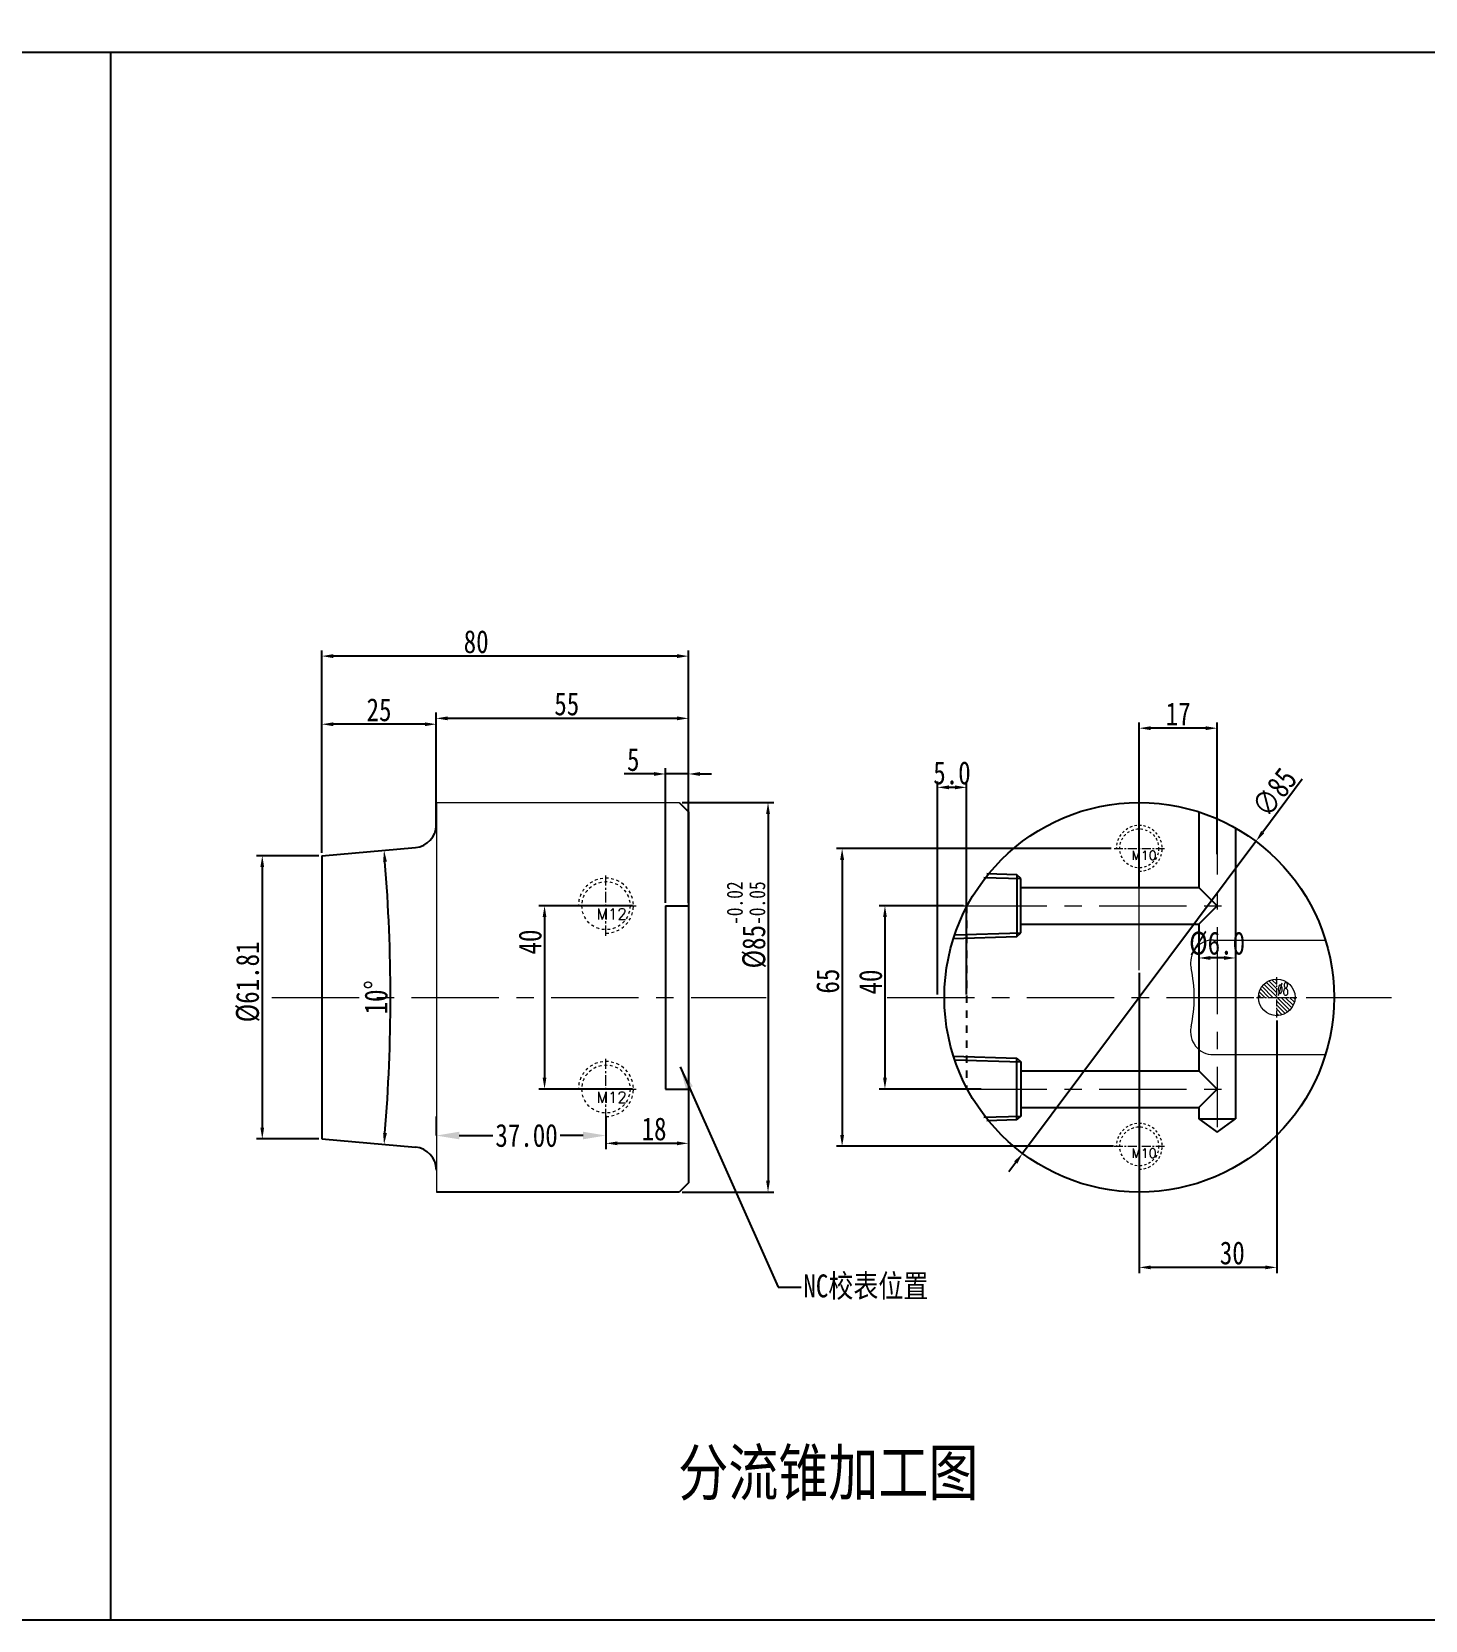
# Model space of a CAD drawing. Header units: millimetres. Extents: x 4 to 4769, y -754 to 1427.
# Drawn here: x 984.8 to 1288.8, y 661.6 to 1008.2 of the extents above; entities that cross this region are included whole.
import ezdxf

# ---------------------------------------------------------------- set-up
doc = ezdxf.new("R2010")
doc.units = ezdxf.units.MM
doc.header["$LTSCALE"] = 16.335
doc.header["$PDMODE"] = 3
doc.header["$PDSIZE"] = 0.3125
doc.linetypes.add('CENTER', pattern=[0.6, 0.375, -0.075, 0.075, -0.075])
doc.linetypes.add('HIDDEN', pattern=[0.2, 0.1, -0.1])
doc.layers.get('0').update_dxf_attribs({"linetype": 'CONTINUOUS'})
doc.layers.get('Defpoints').update_dxf_attribs({"linetype": 'CONTINUOUS'})
doc.layers.add('DEFAULT_2', color=8, linetype='HIDDEN')
for name, color, linetype, lineweight in [('dim', 82, 'CONTINUOUS', 9), ('epin', 13, 'CONTINUOUS', 9), ('moldbase', 7, 'CONTINUOUS', 20), ('screw', 33, 'CONTINUOUS', 13)]:
    doc.layers.add(name, color=color, linetype=linetype, lineweight=lineweight)
doc.styles.get("Standard").update_dxf_attribs({"font": 'txt', "width": 0.8})
doc.styles.add('TXT', font='txt.shx', dxfattribs={"bigfont": 'gbcbig.shx'})
doc.styles.add('TXT05', font='txt.shx', dxfattribs={"width": 0.5, "bigfont": 'gbcbig.shx'})
doc.dimstyles.new('ISO-25', dxfattribs={"dimtxt": 2.5, "dimasz": 2.5, "dimexe": 1.25, "dimexo": 0.625, "dimtad": 1, "dimdsep": 46, "dimtxsty": 'Standard', "dimcen": 2.5, "dimadec": 0, "dimazin": 0, "dimtfac": 1, "dimtmove": 0, "dimatfit": 3, "dimfxl": 0, "dimarcsym": 0})
doc.dimstyles.get("Standard").update_dxf_attribs({"dimtxt": 0.15625, "dimasz": 0.1875, "dimexe": 0.125, "dimexo": 0.0625, "dimtad": 0, "dimtih": 1, "dimtoh": 1, "dimdsep": 46, "dimtxsty": 'Standard', "dimcen": 0.09, "dimadec": 0, "dimazin": 0, "dimtp": 0.01, "dimtm": 0.01, "dimtfac": 1, "dimtofl": 0, "dimtmove": 0, "dimatfit": 3, "dimfxl": 0, "dimtolj": 1, "dimarcsym": 0})

# ---------------------------------------------------------------- blocks, each defined once
blk = doc.blocks.new('screw_m10_g')
at = {"layer": 'screw', "color": 1, "linetype": 'CENTER', "ltscale": 0.310989}
for p, q in [((0, -5.5), (0, 5.5)), ((-5.5, 0), (5.5, 0))]:
    blk.add_line(p, q, dxfattribs=at)
at = {"layer": 'screw', "linetype": 'HIDDEN', "ltscale": 0.310989}
blk.add_circle((0, 0), 4.25, dxfattribs=at)
at = {"layer": 'screw', "color": 92, "linetype": 'HIDDEN', "ltscale": 0.310989}
blk.add_arc((0, 0), 5, 270, 180, dxfattribs=at)
at = {"layer": 'screw', "color": 6, "style": 'TXT'}
blk.add_text('M10', height=2, dxfattribs=at).set_placement((-1.7, -2.5))
blk = doc.blocks.new('screw_m12_g')
at = {"layer": 'screw', "color": 1, "linetype": 'CENTER', "ltscale": 0.373186}
for p, q in [((0, -6.6), (0, 6.6)), ((-6.6, 0), (6.6, 0))]:
    blk.add_line(p, q, dxfattribs=at)
at = {"layer": 'screw', "color": 33, "linetype": 'HIDDEN', "ltscale": 0.373186}
blk.add_circle((0, 0), 5.25, dxfattribs=at)
at = {"layer": 'screw', "color": 92, "linetype": 'HIDDEN', "ltscale": 0.373186}
blk.add_arc((0, 0), 6, 270, 180, dxfattribs=at)
at = {"layer": 'screw', "color": 6, "style": 'TXT'}
blk.add_text('M12', height=2.4, dxfattribs=at).set_placement((-2.04, -3))
blk = doc.blocks.new('*D31')
at = {"color": 0, "lineweight": -2, "transparency": 16777216}
for p, q in [((1128.05, 774.35), (1128.05, 764.42)), ((1110.05, 771.65), (1110.05, 764.42)), ((1112.55, 765.67), (1125.55, 765.67))]:
    blk.add_line(p, q, dxfattribs=at)
at = {"color": 0, "transparency": 16777216}
for points in [[(1112.55, 766.08), (1112.55, 765.25), (1110.05, 765.67)], [(1125.55, 766.08), (1125.55, 765.25), (1128.05, 765.67)]]:
    blk.add_solid(points, dxfattribs=at)
at = {"layer": 'Defpoints', "color": 0, "transparency": 16777216}
for p in [(1128.05, 774.97), (1110.05, 772.27), (1128.05, 765.67)]:
    blk.add_point(p, dxfattribs=at)
at = {"color": 0, "lineweight": 0, "transparency": 16777216, "insert": (1120.55, 768.79), "char_height": 5, "attachment_point": 5}
blk.add_mtext('18', dxfattribs=at)
blk = doc.blocks.new('*D32')
at = {"color": 0, "lineweight": -2, "transparency": 16777216}
for p, q in [((1115.83, 817.52), (1095.41, 817.52)), ((1096.66, 815.02), (1096.66, 780.02)), ((1115.83, 777.52), (1095.41, 777.52))]:
    blk.add_line(p, q, dxfattribs=at)
at = {"color": 0, "transparency": 16777216}
for points in [[(1096.24, 815.02), (1097.07, 815.02), (1096.66, 817.52)], [(1096.24, 780.02), (1097.07, 780.02), (1096.66, 777.52)]]:
    blk.add_solid(points, dxfattribs=at)
at = {"layer": 'Defpoints', "color": 0, "transparency": 16777216}
for p in [(1116.45, 817.52), (1096.66, 777.52), (1116.45, 777.52)]:
    blk.add_point(p, dxfattribs=at)
at = {"color": 0, "lineweight": 0, "transparency": 16777216, "insert": (1093.53, 809.59), "char_height": 5, "attachment_point": 5, "rotation": 90}
blk.add_mtext('40', dxfattribs=at)
blk = doc.blocks.new('*D68')
at = {"color": 0, "lineweight": -2, "transparency": 16777216}
for p, q in [((1226.39, 821.72), (1226.39, 857.49)), ((1240.89, 856.24), (1228.89, 856.24)), ((1243.39, 828.78), (1243.39, 857.49))]:
    blk.add_line(p, q, dxfattribs=at)
at = {"color": 0, "transparency": 16777216}
for points in [[(1228.89, 856.66), (1228.89, 855.83), (1226.39, 856.24)], [(1240.89, 856.66), (1240.89, 855.83), (1243.39, 856.24)]]:
    blk.add_solid(points, dxfattribs=at)
at = {"layer": 'Defpoints', "color": 0, "transparency": 16777216}
for p in [(1226.39, 856.24), (1243.39, 828.15), (1226.39, 821.09)]:
    blk.add_point(p, dxfattribs=at)
at = {"color": 0, "lineweight": 0, "transparency": 16777216, "insert": (1234.89, 859.37), "char_height": 5, "attachment_point": 5}
blk.add_mtext('17', dxfattribs=at)
blk = doc.blocks.new('*D33')
at = {"color": 0, "lineweight": -2, "transparency": 16777216}
for p, q in [((1188.05, 817.52), (1169.67, 817.52)), ((1170.92, 815.02), (1170.92, 780.02)), ((1191.88, 777.52), (1169.67, 777.52))]:
    blk.add_line(p, q, dxfattribs=at)
at = {"color": 0, "transparency": 16777216}
for points in [[(1170.51, 815.02), (1171.34, 815.02), (1170.92, 817.52)], [(1170.51, 780.02), (1171.34, 780.02), (1170.92, 777.52)]]:
    blk.add_solid(points, dxfattribs=at)
at = {"layer": 'Defpoints', "color": 0, "transparency": 16777216}
for p in [(1188.68, 817.52), (1170.92, 777.52), (1192.5, 777.52)]:
    blk.add_point(p, dxfattribs=at)
at = {"color": 0, "lineweight": 0, "transparency": 16777216, "insert": (1167.8, 800.86), "char_height": 5, "attachment_point": 5, "rotation": 90}
blk.add_mtext('40', dxfattribs=at)
blk = doc.blocks.new('*D69')
at = {"color": 0, "lineweight": -2, "transparency": 16777216}
for p, q in [((1226.39, 802.86), (1226.39, 737.35)), ((1256.39, 792.5), (1256.39, 737.35)), ((1253.89, 738.6), (1228.89, 738.6))]:
    blk.add_line(p, q, dxfattribs=at)
at = {"color": 0, "transparency": 16777216}
for points in [[(1228.89, 739.02), (1228.89, 738.19), (1226.39, 738.6)], [(1253.89, 739.02), (1253.89, 738.19), (1256.39, 738.6)]]:
    blk.add_solid(points, dxfattribs=at)
at = {"layer": 'Defpoints', "color": 0, "transparency": 16777216}
for p in [(1226.39, 803.48), (1256.39, 793.12), (1226.39, 738.6)]:
    blk.add_point(p, dxfattribs=at)
at = {"color": 0, "lineweight": 0, "transparency": 16777216, "insert": (1246.69, 741.73), "char_height": 5, "attachment_point": 5}
blk.add_mtext('30', dxfattribs=at)
blk = doc.blocks.new('*D34')
at = {"color": 0, "lineweight": -2, "transparency": 16777216}
for p, q in [((1220.27, 830.02), (1160.33, 830.02)), ((1161.58, 827.52), (1161.58, 767.52)), ((1220.77, 765.02), (1160.33, 765.02))]:
    blk.add_line(p, q, dxfattribs=at)
at = {"color": 0, "transparency": 16777216}
for points in [[(1161.16, 827.52), (1162, 827.52), (1161.58, 830.02)], [(1161.16, 767.52), (1162, 767.52), (1161.58, 765.02)]]:
    blk.add_solid(points, dxfattribs=at)
at = {"layer": 'Defpoints', "color": 0, "transparency": 16777216}
for p in [(1220.89, 830.02), (1161.58, 765.02), (1221.39, 765.02)]:
    blk.add_point(p, dxfattribs=at)
at = {"color": 0, "lineweight": 0, "transparency": 16777216, "insert": (1158.46, 801.06), "char_height": 5, "attachment_point": 5, "rotation": 90}
blk.add_mtext('65', dxfattribs=at)
blk = doc.blocks.new('*D35')
at = {"color": 0, "lineweight": -2, "transparency": 16777216}
for p, q in [((1239.39, 810.56), (1239.39, 804.86)), ((1247.39, 810.14), (1247.39, 804.86)), ((1244.89, 806.11), (1241.89, 806.11))]:
    blk.add_line(p, q, dxfattribs=at)
at = {"color": 0, "transparency": 16777216}
for points in [[(1241.89, 806.53), (1241.89, 805.7), (1239.39, 806.11)], [(1244.89, 806.53), (1244.89, 805.7), (1247.39, 806.11)]]:
    blk.add_solid(points, dxfattribs=at)
at = {"layer": 'Defpoints', "color": 0, "transparency": 16777216}
for p in [(1239.39, 811.18), (1247.39, 810.76), (1239.39, 806.11)]:
    blk.add_point(p, dxfattribs=at)
at = {"color": 0, "lineweight": 0, "transparency": 16777216, "insert": (1243.39, 809.24), "char_height": 5, "attachment_point": 5}
blk.add_mtext('%%C6.0', dxfattribs=at)
blk = doc.blocks.new('*D36')
at = {"color": 0, "lineweight": -2, "transparency": 16777216}
for p, q in [((1073.05, 839.65), (1073.05, 859.64)), ((1128.06, 839.76), (1128.06, 859.64)), ((1125.56, 858.39), (1075.55, 858.39))]:
    blk.add_line(p, q, dxfattribs=at)
at = {"color": 0, "transparency": 16777216}
for points in [[(1075.55, 858.81), (1075.55, 857.97), (1073.05, 858.39)], [(1125.56, 858.81), (1125.56, 857.97), (1128.06, 858.39)]]:
    blk.add_solid(points, dxfattribs=at)
at = {"layer": 'Defpoints', "color": 0, "transparency": 16777216}
for p in [(1073.05, 858.39), (1073.05, 839.02), (1128.06, 839.14)]:
    blk.add_point(p, dxfattribs=at)
at = {"color": 0, "lineweight": 0, "transparency": 16777216, "insert": (1101.51, 861.52), "char_height": 5, "attachment_point": 5}
blk.add_mtext('55', dxfattribs=at)
blk = doc.blocks.new('*D37')
at = {"color": 0, "lineweight": -2, "transparency": 16777216}
for p, q in [((1048.05, 829.05), (1048.05, 873.22)), ((1125.56, 871.97), (1050.55, 871.97)), ((1128.06, 839.76), (1128.06, 873.22))]:
    blk.add_line(p, q, dxfattribs=at)
at = {"color": 0, "transparency": 16777216}
for points in [[(1050.55, 872.39), (1050.55, 871.55), (1048.05, 871.97)], [(1125.56, 872.39), (1125.56, 871.55), (1128.06, 871.97)]]:
    blk.add_solid(points, dxfattribs=at)
at = {"layer": 'Defpoints', "color": 0, "transparency": 16777216}
for p in [(1048.05, 871.97), (1128.06, 839.14), (1048.05, 828.43)]:
    blk.add_point(p, dxfattribs=at)
at = {"color": 0, "lineweight": 0, "transparency": 16777216, "insert": (1081.74, 875.09), "char_height": 5, "attachment_point": 5}
blk.add_mtext('80', dxfattribs=at)
blk = doc.blocks.new('*D70')
at = {"color": 0, "lineweight": -2, "transparency": 16777216}
for p, q in [((1048.05, 829.05), (1048.05, 858.36)), ((1070.55, 857.11), (1050.55, 857.11)), ((1073.05, 834.48), (1073.05, 858.36))]:
    blk.add_line(p, q, dxfattribs=at)
at = {"color": 0, "transparency": 16777216}
for points in [[(1050.55, 857.52), (1050.55, 856.69), (1048.05, 857.11)], [(1070.55, 857.52), (1070.55, 856.69), (1073.05, 857.11)]]:
    blk.add_solid(points, dxfattribs=at)
at = {"layer": 'Defpoints', "color": 0, "transparency": 16777216}
for p in [(1048.05, 857.11), (1073.05, 833.86), (1048.05, 828.43)]:
    blk.add_point(p, dxfattribs=at)
at = {"color": 0, "lineweight": 0, "transparency": 16777216, "insert": (1060.55, 860.23), "char_height": 5, "attachment_point": 5}
blk.add_mtext('25', dxfattribs=at)
blk = doc.blocks.new('*D71')
at = {"color": 0, "lineweight": -2, "transparency": 16777216}
blk.add_arc((694.79, 797.52), 368.25, 355.389, 4.611, dxfattribs=at)
at = {"color": 0, "transparency": 16777216}
for points in [[(1061.44, 827.09), (1062.27, 827.16), (1061.64, 829.62)], [(1062.27, 767.88), (1061.44, 767.95), (1061.64, 765.43)]]:
    blk.add_solid(points, dxfattribs=at)
at = {"layer": 'Defpoints', "color": 0, "transparency": 16777216}
for p in [(1048.05, 828.43), (1068.49, 830.22), (1062.89, 786.81), (1048.05, 766.62), (1068.49, 764.83)]:
    blk.add_point(p, dxfattribs=at)
at = {"color": 0, "lineweight": 0, "transparency": 16777216, "insert": (1059.92, 797.52), "char_height": 5, "attachment_point": 5, "rotation": 90}
blk.add_mtext('10\\M+5A1E3', dxfattribs=at)
blk = doc.blocks.new('*D39')
at = {"color": 0, "lineweight": -2, "transparency": 16777216}
for p, q in [((1126.68, 840.02), (1146.66, 840.02)), ((1145.41, 837.52), (1145.41, 757.52)), ((1126.68, 755.02), (1146.66, 755.02))]:
    blk.add_line(p, q, dxfattribs=at)
at = {"color": 0, "transparency": 16777216}
for points in [[(1145, 837.52), (1145.83, 837.52), (1145.41, 840.02)], [(1145, 757.52), (1145.83, 757.52), (1145.41, 755.02)]]:
    blk.add_solid(points, dxfattribs=at)
at = {"layer": 'Defpoints', "color": 0, "transparency": 16777216}
for p in [(1126.05, 840.02), (1126.05, 755.02), (1145.41, 755.02)]:
    blk.add_point(p, dxfattribs=at)
at = {"color": 0, "lineweight": 0, "transparency": 16777216, "insert": (1140.71, 813.33), "char_height": 5, "attachment_point": 5, "rotation": 90}
blk.add_mtext('%%C85{\\H0.7x;\\S-0.02^ -0.05;}', dxfattribs=at)
blk = doc.blocks.new('*D72')
at = {"color": 0, "lineweight": -2, "transparency": 16777216}
for p, q in [((1120.55, 846.26), (1114.05, 846.26)), ((1123.05, 818.15), (1123.05, 847.51)), ((1128.06, 846.26), (1123.05, 846.26)), ((1128.06, 818.15), (1128.06, 847.51)), ((1130.56, 846.26), (1133.06, 846.26))]:
    blk.add_line(p, q, dxfattribs=at)
at = {"color": 0, "transparency": 16777216}
for points in [[(1120.55, 846.67), (1120.55, 845.84), (1123.05, 846.26)], [(1130.56, 846.67), (1130.56, 845.84), (1128.06, 846.26)]]:
    blk.add_solid(points, dxfattribs=at)
at = {"layer": 'Defpoints', "color": 0, "transparency": 16777216}
for p in [(1123.05, 846.26), (1123.05, 817.52), (1128.06, 817.52)]:
    blk.add_point(p, dxfattribs=at)
at = {"color": 0, "lineweight": 0, "transparency": 16777216, "insert": (1116.01, 849.38), "char_height": 5, "attachment_point": 5}
blk.add_mtext('5', dxfattribs=at)
blk = doc.blocks.new('*D73')
at = {"color": 0, "lineweight": -2, "transparency": 16777216}
for p, q in [((1182.39, 798.15), (1182.39, 844.59)), ((1186.2, 843.34), (1184.89, 843.34)), ((1188.7, 798.15), (1188.7, 844.59))]:
    blk.add_line(p, q, dxfattribs=at)
at = {"color": 0, "transparency": 16777216}
for points in [[(1184.89, 843.76), (1184.89, 842.92), (1182.39, 843.34)], [(1186.2, 843.76), (1186.2, 842.92), (1188.7, 843.34)]]:
    blk.add_solid(points, dxfattribs=at)
at = {"layer": 'Defpoints', "color": 0, "transparency": 16777216}
for p in [(1182.39, 843.34), (1182.39, 797.52), (1188.7, 797.52)]:
    blk.add_point(p, dxfattribs=at)
at = {"color": 0, "lineweight": 0, "transparency": 16777216, "insert": (1185.54, 846.47), "char_height": 5, "attachment_point": 5}
blk.add_mtext('5.0', dxfattribs=at)
blk = doc.blocks.new('epin_ejp_8')
at = {"layer": 'epin'}
h = blk.add_hatch(dxfattribs=at)
h.set_pattern_fill('_ANSI31', color=123, scale=0.2, angle=90, style=0)
h.set_pattern_definition([(135, (-1217.56114, 35.9661), (-0.4490128, -0.4490128), [])])
h.paths.add_polyline_path([(0, 4, 0.414214), (-4, 0), (0, 0)])
h.paths.add_polyline_path([(4, 0), (0, 0), (0, -4, 0.414214)])
at = {"layer": 'epin', "color": 1, "linetype": 'CENTER', "ltscale": 0.248791}
for p, q in [((0, -4.4), (0, 4.4)), ((-4.4, 0), (4.4, 0))]:
    blk.add_line(p, q, dxfattribs=at)
at = {"layer": 'epin'}
blk.add_circle((0, 0), 4, dxfattribs=at)
at = {"layer": 'epin', "color": 6, "style": 'TXT05', "width": 0.5}
blk.add_text('%%c8', height=2.8, dxfattribs=at).set_placement((0.16, 0.4))
blk = doc.blocks.new('*D65')
at = {"color": 0, "lineweight": -2, "transparency": 16777216}
for p, q in [((1047.43, 828.43), (1033.83, 828.43)), ((1035.08, 825.93), (1035.08, 769.12)), ((1047.43, 766.62), (1033.83, 766.62))]:
    blk.add_line(p, q, dxfattribs=at)
at = {"color": 0, "transparency": 16777216}
for points in [[(1034.66, 825.93), (1035.49, 825.93), (1035.08, 828.43)], [(1034.66, 769.12), (1035.49, 769.12), (1035.08, 766.62)]]:
    blk.add_solid(points, dxfattribs=at)
at = {"layer": 'Defpoints', "color": 0, "transparency": 16777216}
for p in [(1048.05, 828.43), (1035.08, 766.62), (1048.05, 766.62)]:
    blk.add_point(p, dxfattribs=at)
at = {"color": 0, "lineweight": 0, "transparency": 16777216, "insert": (1031.95, 800.89), "char_height": 5, "attachment_point": 5, "rotation": 90}
blk.add_mtext('%%c61.81', dxfattribs=at)
blk = doc.blocks.new('*D85')
at = {"color": 0, "lineweight": -2, "transparency": 16777216}
for p, q in [((1261.97, 845.11), (1253.34, 833.56)), ((1200.94, 763.49), (1251.84, 831.56)), ((1199.44, 761.48), (1197.95, 759.48))]:
    blk.add_line(p, q, dxfattribs=at)
at = {"color": 0, "transparency": 16777216}
for points in [[(1253.01, 833.81), (1253.67, 833.31), (1251.84, 831.56)], [(1199.11, 761.73), (1199.78, 761.23), (1200.94, 763.49)]]:
    blk.add_solid(points, dxfattribs=at)
at = {"layer": 'Defpoints', "color": 0, "transparency": 16777216}
for p in [(1251.84, 831.56), (1200.94, 763.49)]:
    blk.add_point(p, dxfattribs=at)
at = {"color": 0, "lineweight": 0, "transparency": 16777216, "insert": (1255.9, 842.21), "char_height": 5, "attachment_point": 5, "rotation": 53.2129}
blk.add_mtext('∅85', dxfattribs=at)
blk = doc.blocks.new('*D95')
at = {"color": 4, "lineweight": -2, "transparency": 16777216}
for p, q in [((1073.05, 771.51), (1073.05, 767.37)), ((1078.05, 767.37), (1085.4, 767.37)), ((1105.05, 767.37), (1100.06, 767.37)), ((1110.05, 768.03), (1110.05, 767.37))]:
    blk.add_line(p, q, dxfattribs=at)
at = {"color": 4, "transparency": 16777216}
for points in [[(1078.05, 768.2), (1078.05, 766.54), (1073.05, 767.37)], [(1105.05, 768.2), (1105.05, 766.54), (1110.05, 767.37)]]:
    blk.add_solid(points, dxfattribs=at)
at = {"layer": 'Defpoints', "color": 0, "transparency": 16777216}
for p in [(1073.05, 771.51), (1073.05, 767.37), (1110.05, 768.03)]:
    blk.add_point(p, dxfattribs=at)
at = {"color": 6, "transparency": 16777216, "insert": (1092.73, 767.37), "char_height": 5, "attachment_point": 5}
blk.add_mtext('\\A1;37.00', dxfattribs=at)

msp = doc.modelspace()

# ---------------------------------------------------------------- linework, layer by layer
for p, q in [((553.254, 1003.715), (1305.967, 1003.715)), ((1001.993, 1003.715), (1001.993, 661.619)), ((1126.053, 840.022), (1128.053, 838.022)), ((1128.053, 838.022), (1128.053, 757.023)), ((1239.391, 837.986), (1239.391, 821.523)), ((1247.391, 834.472), (1247.391, 771.023)), ((1048.053, 828.429), (1068.489, 830.217)), ((1048.053, 828.429), (1048.053, 766.616)), ((1192.51, 823.68), (1200.554, 823.428)), ((1199.698, 824.284), (1193.123, 824.49)), ((1200.554, 823.428), (1199.698, 824.284)), ((1199.698, 824.284), (1199.698, 810.761)), ((1200.554, 811.617), (1200.554, 823.428)), ((1200.554, 821.523), (1239.391, 821.523)), ((1239.391, 821.523), (1243.391, 817.523)), ((1123.053, 817.523), (1123.053, 777.523)), ((1123.053, 817.523), (1128.053, 817.523)), ((1239.391, 813.523), (1243.391, 817.523)), ((1186.059, 811.164), (1200.554, 811.617)), ((1199.698, 810.761), (1200.554, 811.617)), ((1200.554, 813.523), (1239.391, 813.523)), ((1239.391, 813.523), (1239.391, 781.523)), ((1185.795, 810.327), (1199.698, 810.761)), ((1185.795, 784.719), (1199.698, 784.284)), ((1186.059, 783.881), (1200.554, 783.428)), ((1199.698, 784.284), (1200.554, 783.428)), ((1199.698, 770.761), (1199.698, 784.284)), ((1200.554, 783.428), (1200.554, 771.617)), ((1200.554, 781.523), (1239.391, 781.523)), ((1239.391, 781.523), (1243.391, 777.523)), ((1123.053, 777.523), (1128.053, 777.523)), ((1239.391, 773.523), (1243.391, 777.523)), ((1200.554, 773.523), (1239.391, 773.523)), ((1239.391, 773.523), (1239.391, 771.023)), ((1192.51, 771.366), (1200.554, 771.617)), ((1199.698, 770.761), (1193.123, 770.556)), ((1200.554, 771.617), (1199.698, 770.761)), ((1239.391, 771.023), (1243.391, 768.118)), ((1239.391, 771.023), (1247.391, 771.023)), ((1243.391, 768.118), (1247.391, 771.023)), ((1048.053, 766.616), (1068.489, 764.829)), ((1128.053, 757.023), (1126.053, 755.023)), ((1126.052, 755.022), (1073.053, 755.023))]:
    msp.add_line(p, q)
at = {"color": 0, "lineweight": 0}
for q in [(1073.053, 755.023), (1126.053, 840.022)]:
    msp.add_line((1073.053, 840.023), q, dxfattribs=at)
at = {"color": 2, "linetype": 'Continuous', "lineweight": 15}
for p, q in [((1242.578, 810.023), (1267.011, 810.023)), ((1242.578, 785.023), (1267.011, 785.023))]:
    msp.add_line(p, q, dxfattribs=at)
msp.add_lwpolyline([(1305.967, 661.619), (553.254, 661.619), (553.254, 1298.777), (1305.967, 1298.777)], close=True)
msp.add_circle((1226.391, 797.523), 42.5)
for centre, start, end in [((1068.053, 835.197), 275, 0), ((1068.053, 759.848), 360, 85)]:
    msp.add_arc(centre, 5, start, end)
for centre, radius, start, end in [((1242.578, 805.023), 5, 90, 192.37363), ((1208.391, 797.523), 30, 347.62637, 12.37363), ((1242.578, 790.023), 5, 167.62637, 270)]:
    msp.add_arc(centre, radius, start, end, dxfattribs=at)
at = {"layer": 'DEFAULT_2', "color": 8, "linetype": 'HIDDEN'}
msp.add_line((1188.699, 817.523), (1188.699, 777.523), dxfattribs=at)
at = {"layer": 'moldbase', "color": 1, "linetype": 'CENTER', "ltscale": 3.109887}
for p, q in [((1226.391, 742.523), (1226.391, 852.523)), ((1243.391, 843.348), (1243.391, 769.22)), ((1187.199, 817.523), (1244.391, 817.523)), ((1037.178, 797.523), (1144.986, 797.523)), ((1171.391, 797.523), (1281.391, 797.523)), ((1187.199, 777.523), (1244.391, 777.523))]:
    msp.add_line(p, q, dxfattribs=at)

# ---------------------------------------------------------------- block references
for name, p in [('screw_m10_g', (1226.391, 830.023)), ('screw_m12_g', (1110.053, 817.523)), ('screw_m12_g', (1110.053, 777.523)), ('screw_m10_g', (1226.391, 765.023))]:
    msp.add_blockref(name, p)
at = {"layer": 'epin'}
msp.add_blockref('epin_ejp_8', (1256.391, 797.523), dxfattribs=at)

# ---------------------------------------------------------------- texts
at = {"insert": (1125.834, 698.841), "char_height": 10, "width": 137.03382, "attachment_point": 1}
msp.add_mtext('{\\fSimSun|b0|i0|c134|p2;分流锥加工图}', dxfattribs=at)
at = {"layer": 'dim', "insert": (1153.125, 734.288), "char_height": 5, "attachment_point": 4}
msp.add_mtext('\\A1;NC{\\fSimSun|b0|i0|c134|p2;校表位置}', dxfattribs=at)

# ---------------------------------------------------------------- dimensions: what is measured, and where the dimension line sits
at = {"color": 6, "lineweight": 0}
for base, p1, p2, picture, middle in [((1048.053, 871.969), (1128.055, 839.136), (1048.053, 828.429), '*D37', (1081.744, 871.969)), ((1073.053, 858.391), (1128.055, 839.136), (1073.053, 839.023), '*D36', (1101.507, 858.391)), ((1226.391, 856.243), (1243.391, 828.153), (1226.391, 821.094), '*D68', (1234.891, 856.243)), ((1123.053, 846.256), (1128.055, 817.523), (1123.053, 817.523), '*D72', (1116.011, 846.256)), ((1226.391, 738.604), (1256.391, 793.123), (1226.391, 803.484), '*D69', (1246.691, 738.604)), ((1128.053, 765.665), (1110.053, 772.273), (1128.053, 774.972), '*D31', (1120.553, 765.665))]:
    dim = msp.add_linear_dim(base=base, p1=p1, p2=p2, dimstyle='ISO-25', override={"dimtxt": 5}, dxfattribs=at)
    dim.commit()
    dim.dimension.update_dxf_attribs({"geometry": picture, "text_midpoint": middle, "dimtype": 160})
dim = msp.add_linear_dim(base=(1048.053, 857.108), p1=(1073.053, 833.857), p2=(1048.053, 828.429), dimstyle='ISO-25', override={"dimtxt": 5}, dxfattribs=at)
dim.commit()
dim.dimension.update_dxf_attribs({"geometry": '*D70', "text_midpoint": (1060.553, 860.233)})
for base, p1, p2, text, picture, middle in [((1182.391, 843.341), (1188.699, 797.523), (1182.391, 797.523), '5.0', '*D73', (1185.545, 843.341)), ((1239.391, 806.114), (1247.391, 810.764), (1239.391, 811.181), '%%C6.0', '*D35', (1243.391, 806.114))]:
    dim = msp.add_linear_dim(base=base, p1=p1, p2=p2, text=text, dimstyle='ISO-25', override={"dimtxt": 5}, dxfattribs=at)
    dim.commit()
    dim.dimension.update_dxf_attribs({"geometry": picture, "text_midpoint": middle, "dimtype": 160})
dim = msp.add_diameter_dim_2p(p1=(1200.94, 763.486), p2=(1251.842, 831.56), dimstyle='ISO-25', override={"dimtxt": 5}, dxfattribs=at)
dim.commit()
dim.dimension.update_dxf_attribs({"geometry": '*D85', "text_midpoint": (1255.901, 842.207)})
for base, p1, p2, text, picture, middle in [((1145.415, 755.022), (1126.053, 840.022), (1126.053, 755.022), '%%C<>{\\H0.7x;\\S-0.02^ -0.05;}', '*D39', (1145.415, 813.332)), ((1035.076, 766.616), (1048.053, 828.429), (1048.053, 766.616), '%%c<>', '*D65', (1035.076, 800.892))]:
    dim = msp.add_linear_dim(base=base, p1=p1, p2=p2, angle=90, text=text, dimstyle='ISO-25', override={"dimtxt": 5}, dxfattribs=at)
    dim.commit()
    dim.dimension.update_dxf_attribs({"geometry": picture, "text_midpoint": middle, "dimtype": 160})
dim = msp.add_angular_dim_2l(base=(1062.887, 786.812), line1=((1048.053, 766.616), (1068.489, 764.829)), line2=((1048.053, 828.429), (1068.489, 830.217)), dimstyle='ISO-25', override={"dimtxt": 5}, dxfattribs=at)
dim.commit()
dim.dimension.update_dxf_attribs({"geometry": '*D71', "text_midpoint": (1063.043, 797.523), "dimtype": 162})
for base, p1, p2, picture, middle in [((1161.581, 765.023), (1220.891, 830.023), (1221.391, 765.023), '*D34', (1161.581, 801.061)), ((1096.656, 777.523), (1116.453, 817.523), (1116.453, 777.523), '*D32', (1096.656, 809.593)), ((1170.925, 777.523), (1188.675, 817.523), (1192.504, 777.523), '*D33', (1170.925, 800.857))]:
    dim = msp.add_linear_dim(base=base, p1=p1, p2=p2, angle=90, dimstyle='ISO-25', override={"dimtxt": 5}, dxfattribs=at)
    dim.commit()
    dim.dimension.update_dxf_attribs({"geometry": picture, "text_midpoint": middle, "dimtype": 160})
dim = msp.add_linear_dim(base=(1073.053, 767.37), p1=(1110.053, 768.032), p2=(1073.053, 771.513), dimstyle='Standard', override={"dimtxt": 5, "dimasz": 5, "dimexe": 0, "dimexo": 0, "dimgap": 0, "dimtih": 0, "dimtoh": 0, "dimzin": 0, "dimcen": 0, "dimclrd": 4, "dimclre": 4, "dimclrt": 6, "dimtp": 0, "dimtm": 0, "dimtzin": 0})
dim.commit()
dim.dimension.update_dxf_attribs({"geometry": '*D95', "text_midpoint": (1092.731, 767.37), "dimtype": 160})

# ---------------------------------------------------------------- leaders
at = {"layer": 'dim', "annotation_type": 0, "has_hookline": 1, "hookline_direction": 0, "text_width": 30.682}
msp.add_leader([(1126.241, 782.348), (1147.625, 734.288), (1152.625, 734.288)], dimstyle='Standard', override={"dimtxt": 2.5, "dimasz": 5, "dimexe": 0, "dimexo": 0, "dimgap": 0.49975, "dimtad": 0, "dimzin": 0, "dimcen": 0, "dimadec": 2, "dimtol": 0, "dimtzin": 0}, dxfattribs=at)

doc.saveas('drawing.dxf')
